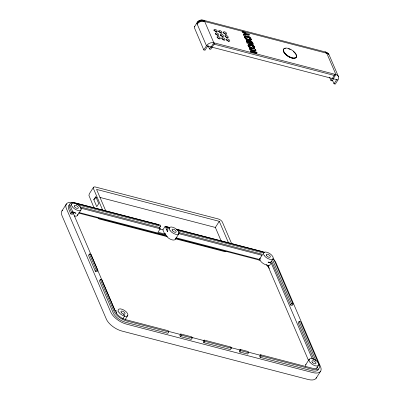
<?xml version="1.0" encoding="UTF-8"?>
<svg xmlns="http://www.w3.org/2000/svg" width="400" height="400" viewBox="0 0 400 400"><rect width="100%" height="100%" fill="white"/><g stroke="black" fill="none" stroke-linecap="round" stroke-linejoin="round"><path stroke-width="0.6" d="M245.8 36.46L245.465 36.99C247.265 36.8 249.915 37.675 250.255 39.68L250.59 39.15C250.24 37.15 247.385 36.04 245.605 36.59L245.51 36.78C245.87 38.78 248.705 39.865 250.49 39.335L250.59 39.15M254.035 47.61C252.25 48.145 249.415 47.055 249.055 45.055L249.155 44.87C250.935 44.315 253.785 45.425 254.14 47.43L253.8 47.955M332.575 80.425L334.02 83.795L335.27 84.12L337.945 79.95L206.465 45.75L197.205 24.145L197.1 22.695L197.5 22.19A5.59 4.85 53.7 0 1 200.69 20.24L202.03 20.28L204.7 21.495L326.785 53.255L327.61 52.945L327.655 53.265M246.41 41.345C246.64 39.365 248.875 40.69 249.52 41.645L249.79 40.995C251.605 40.605 252.86 42.535 253.26 44.05L252.92 44.58L247.07 43.06L246.41 41.345L247.105 40.29M250.13 41.745L250.04 42.075C253.24 45.695 252.675 40.96 250.13 41.745L249.79 42.275L250.405 41.58M325.235 52.045A5.615 2.55 -73.1 0 1 326.47 52.52L326.79 53.115L327.085 52.595M244.485 36.9L245.17 35.875C256.21 36.095 249.185 46.17 244.485 36.9L245.17 35.875M244.935 36.085C244.74 38.795 248.88 40.92 251.165 39.84M248.035 45.175C249.5 42.28 255.08 45.375 254.71 48.12L254.13 48.855C251.735 49.345 248.445 47.75 248.035 45.175L248.715 44.15M248.48 44.365C248.3 47.08 252.1 48.84 254.47 48.325M250.825 40.37L251.265 39.21M254.13 48.855L254.485 48.365M316.985 368.135L317.57 367.06L316.96 367.995A5.61 2.64 32.6 0 1 316.705 368.33M61.96 210.905L66.41 203.955M71.505 204.63A5.61 2.64 32.6 0 0 70.97 207.565L73.235 212.95L72.345 214.34L70.78 213.935L71.67 212.545L69.64 207.81A11.225 5.28 32.6 0 1 75.99 203.15L160.08 225.025L160.59 226.21L159.7 227.6L160.205 228.785L157.98 232.26L164.67 234L165.115 233.305L165.945 235.23A5.61 2.64 32.6 0 0 171.69 239.735A5.61 2.64 32.6 0 0 175.485 238.245M194.425 26.87L197.1 22.695A5.59 4.915 22.7 0 1 200.41 20.585C201.21 19.845 206.61 21.9 203.34 21.195A5.615 4.25 -19.3 0 0 197.205 24.145M93.345 187.52L89.33 193.79L88.93 195.455L94.03 207.86M77.52 215.33L81.08 209.765M93.78 199.685L95.745 196.61L98.73 203.57L96.76 206.645L93.78 199.685L96.405 197.29M207.715 46.075L205.045 50.245L203.795 49.92L206.465 45.75A5.61 4.07 -23.2 0 1 213.83 42.8L335.92 74.56A5.61 4.07 -23.2 0 1 337.945 79.95M214.77 43.045L210.765 49.3L209.51 48.975L210.845 46.89M211.16 46.97L213.83 42.8L204.7 21.495M89.425 253.97L88.535 255.36L95.385 271.34L96.95 271.75L97.84 270.355L90.99 254.38L89.425 253.97L96.275 269.95L97.84 270.355M242.505 31.09L242.755 31.67L245.925 33.595L243.775 34.055L243.44 34.585L243.745 35.3L246.52 34.71L248.965 35.345L249.3 34.82L249.03 34.19L246.575 33.55L242.505 31.09L242.165 31.615L242.415 32.2L245.06 33.8M242.415 32.2L242.755 31.67M243.745 35.3L244.085 34.775L246.86 34.185L249.3 34.82M244.5 37.26L244.84 36.73M244.64 37.69L244.98 37.16M95.385 271.34L96.275 269.95M244.885 38.15L245.22 37.625M245.745 36.92L246.085 36.39M246.115 36.91L246.45 36.38M245.21 38.59L245.55 38.065M246.56 36.965L246.9 36.435M245.625 39.01L245.965 38.485M247.09 37.08L247.43 36.555M246.12 39.415L246.46 38.885M247.655 37.25L247.995 36.72M246.68 39.775L247.02 39.25M248.175 37.445L248.515 36.92M248.65 37.67L248.985 37.145M247.28 40.09L247.615 39.56M249.075 37.925L249.41 37.4M246.58 41.91L246.93 40.345M247.915 40.35L248.255 39.82M249.445 38.205L249.78 37.675M247.735 41.005L247.4 41.53L249.025 42.44L249.365 41.91L247.735 41.005L247.765 42.07L249.71 42.575L249.365 41.91M247.75 41.565L248.085 41.04M249.75 38.5L250.09 37.975M248.595 40.555L248.93 40.03M247.07 43.06L247.41 42.53L246.915 41.38M249.99 38.815L250.33 38.285M248.235 41.755L248.575 41.225M250.17 39.145L250.51 38.615M249.24 40.695L249.575 40.165M250.26 39.44L250.6 38.91M248.67 42.05L249.005 41.525M249.785 40.74L250.125 40.215M249.79 40.995L249.245 41.77L249.805 41.435M250.235 40.705L250.57 40.175M250.585 40.575L251.275 39.56M248.05 45.535L248.385 45.005M250.07 42.11L250.605 41.575M248.145 44.89L249.06 44.02M249.825 43.065L250.16 42.535M250.265 42.105L250.845 41.615M248.185 45.965L248.525 45.44M250.51 42.145L251.13 41.71M249.35 44.74L249.01 45.265C250.805 45.075 253.14 45.9 253.805 47.715M248.43 46.425L248.77 45.9M250.79 42.24L251.045 42.37L251.385 41.845M249.295 45.195L249.635 44.665M252.045 42.565L251.705 43.09L251.275 42.54L251.615 42.01M249.66 45.185L250 44.66M248.76 46.87L249.1 46.34M251.48 42.745L251.82 42.215M250.11 45.24L250.445 44.715M100.335 279.42L99.445 280.81L113.14 312.765A11.225 5.28 32.6 0 0 125.575 322.31L167.835 333.305L168.725 331.915L168.22 330.73L125.96 319.74A9.355 4.4 32.6 0 1 115.595 311.785L101.9 279.825L100.335 279.42L114.03 311.375A11.225 5.28 32.6 0 0 126.465 320.92L168.725 331.915M249.17 47.29L249.51 46.76M250.64 45.36L250.975 44.83M249.67 47.69L250.005 47.16M251.205 45.525L251.54 45M253.98 51.68L255.59 50.81L255.93 50.28L255.59 49.485L253.405 50.73L249.87 48.27L249.53 48.8L249.8 49.43L252.535 51.335M250.225 48.055L250.565 47.525M251.725 45.725L252.06 45.195M249.8 49.43L250.14 48.9L249.87 48.27M252.195 45.95L252.535 45.42M250.825 48.365L251.165 47.835M252.62 46.205L252.96 45.675M251.465 48.625L251.8 48.095M252.99 46.48L253.33 45.955M253.35 46.245L253.685 45.72M253.295 46.775L253.635 46.25M250.905 50.69L250.57 51.22L250.82 51.81L256.67 53.33L257.01 52.805L256.755 52.215L250.905 50.69L251.16 51.28L257.01 52.805M252.14 48.835L252.48 48.305M253.76 46.67L254.1 46.145M253.54 47.09L253.88 46.56M250.82 51.81L251.16 51.28M252.785 48.97L253.125 48.44M253.715 47.42L254.055 46.895M253.495 48.265L254.145 47.19M253.335 49.02L253.67 48.49M253.78 48.98L254.12 48.45M254.37 48.645L254.825 47.84M255.59 49.485L253.5 51.01M164.67 234L162.895 229.855L165.12 226.38L169.815 227.605M169.795 227.55L166.77 226.765L165.88 228.155L165.12 226.38M168.005 230.11A5.61 2.64 32.6 0 0 167.5 231.86L166.39 229.34L167.28 227.95L166.77 226.765M122.74 318.945L124.52 316.165L123.635 314.095M175.37 239.205L178.93 233.64M125.205 319.56L127.795 315.515M221.195 241.05L215.36 227.445L219.28 221.33L96.565 189.41L105.8 210.95M333.56 78.81L332.225 80.895L330.975 80.57L334.98 74.315M333.245 78.73L335.92 74.56L326.785 53.255M334.02 83.795L336.69 79.625M180.74 333.99L179.85 335.38L180.36 336.56L191.315 339.415L192.205 338.02L191.695 336.84L180.74 333.99L181.25 335.17L192.205 338.02M180.36 336.56L181.25 335.17M204.22 340.095L203.33 341.485L203.835 342.67L230.445 349.59L231.335 348.2L230.83 347.02L204.22 340.095L204.725 341.28L231.335 348.2M203.835 342.67L204.725 341.28M176.03 237.765L259.335 259.435L262.005 255.265A5.61 2.64 32.6 0 1 262.17 255.135M308.665 360.79L268.02 266.225L268.61 265.3M273.285 258.835A11.225 5.28 32.6 0 1 274.685 261.15L293.075 304.055L292.185 305.445L290.62 305.035L271.455 260.74A5.61 2.64 32.6 0 1 268.04 262.095L271.17 262.905L269.39 265.69L266.26 264.875A5.61 2.64 32.6 0 1 261.075 261.655A5.61 2.64 32.6 0 1 260.225 258.045M240.22 349.46L239.33 350.85L239.835 352.035L247.66 354.07L248.55 352.68L248.045 351.495L240.22 349.46L240.725 350.645L248.55 352.68M239.835 352.035L240.725 350.645M290.62 305.035L291.51 303.645L272.345 259.35M317.975 365.62A5.61 2.64 32.6 0 1 317.865 366.58L317.85 366.605A9.355 4.4 32.6 0 1 312.22 368.19L260.565 354.755L259.675 356.145L260.185 357.325L311.835 370.765A11.225 5.28 32.6 0 0 318.54 369.065M260.185 357.325L261.075 355.935L260.565 354.755M261.075 355.935L312.725 369.375A11.225 5.28 32.6 0 0 319.075 364.715L300.685 321.81L299.12 321.4L298.23 322.79L314.19 360.035M305.715 364.755L309.275 359.195M316.075 378.3L320.525 371.35M246.475 40.98L246.995 40.82M255.93 50.28L253.785 51.44L250.14 48.9M197.5 22.19L198.185 21.9A5.59 4.46 77.8 0 1 201.155 20.04L203.505 20.625L204.39 21.38M248.725 44.55L249.17 44.51M326.055 52.325L326.53 52.315L326.975 53.14L328.065 53.345L328.33 53.86M326.975 53.14L328.425 53.77L328.865 54.485M203.34 20.215L325.91 52.1M247.41 42.53L253.26 44.05M214.06 44.155L334.265 75.425M99.905 197.415L215.36 227.445M176.44 229.28L262.25 251.605A11.225 5.28 32.6 0 1 264.785 252.48M103.19 210.27L158.43 224.64L158.675 225.215M176.27 229.28L260.6 251.22A14.03 6.6 32.6 0 1 264.41 252.595M76.495 204.335L160.59 226.21M167.28 227.95L169.38 228.495M177.59 230.63L263.665 253.055M79.81 206.82L159.7 227.6M166.39 229.34L167.965 229.75M178.51 232.495L262.775 254.445M80.32 208.005L160.205 228.785M178.7 233.595L262.005 255.265M159.55 228.985L162.895 229.855M78.855 212.485L164.225 234.695L165.04 234.545A5.61 2.64 32.6 0 1 165.84 234.05M78.86 213.105L166.55 235.915M175.62 238.275L256.655 259.355A12.16 5.72 32.6 0 1 259.96 260.55M167.555 236.745L99.66 219.085A2.785 2.02 -23.2 0 1 98.4 218.05M175.415 238.79L223.97 251.42A2.785 2.02 -23.2 0 0 226.005 251.245M71.67 212.545L73.235 212.95M291.51 303.645L293.075 304.055M168.265 331.315L180.91 334.6M191.14 337.265L204.31 340.69M230.55 347.515L240.14 350.01M247.955 352.045L260.58 355.33M117.155 311.19L115 310.62L110.69 300.56M249.895 47.325L250.32 47.58M248.285 41.335L248.75 41.71M204.49 21.305L204.05 20.675A5.615 3.08 -77.9 0 0 202.535 20.125M326.79 53.115L327.855 53.585A5.615 3.88 -26.7 0 1 329.225 55.11L338.455 76.645M329.5 77.14L330.975 80.57M243.775 34.055L244.085 34.775M208.055 45.575L209.51 48.975M203.795 49.92L194.33 27.555A5.25 2.47 32.6 0 1 194.83 26.36M299.12 321.4L316.035 360.875M271.17 262.905L312.345 358.98M231.64 243.685L222.41 222.145A3.74 1.76 32.6 0 0 218.265 218.96L95.55 187.04A3.74 1.76 32.6 0 0 93.435 188.595L102.67 210.135L74.34 202.765A14.03 6.6 32.6 0 0 66.405 208.59L110.79 312.155A14.03 6.6 32.6 0 0 126.335 324.085L312.595 372.54A14.03 6.6 32.6 0 0 320.53 366.715L276.14 263.15A14.03 6.6 32.6 0 0 273.135 258.785M219.28 221.33L228.51 242.87M110.445 299.99L72.895 212.38L76.025 213.195A5.61 2.64 32.6 0 1 72.74 211.64M70.78 213.935L68.75 209.2A11.225 5.28 32.6 0 1 69.35 204.895M77.635 214.37A5.61 2.64 32.6 0 1 74.245 215.975M116.285 313.185A5.61 2.64 32.6 0 1 116.87 311.985M305.545 366.185A5.61 2.64 32.6 0 1 306.05 364.44M268.665 265.565A5.61 2.64 32.6 0 1 268.02 266.225M259.335 259.435A5.61 2.64 32.6 0 1 260.28 259.01M62.7 210.16A14.03 6.6 32.6 0 0 61.95 215.54L106.34 319.11A14.03 6.6 32.6 0 0 121.885 331.04L308.145 379.49A14.03 6.6 32.6 0 0 316.53 377.365M266.245 264.665A12.16 5.72 32.6 0 1 269.485 268.455M295.74 54.195A7.475 3.515 32.6 0 1 290.37 57.525A7.475 3.515 32.6 0 1 283.625 49.21M284.37 48.61A7.475 3.515 32.6 0 1 285.49 48.33M288.525 48.785A7.475 3.515 32.6 0 1 290.235 49.49M218.435 31.66A1.87 0.88 32.6 0 1 221.225 33.295M220.285 35.19A1.87 0.88 32.6 0 1 222.56 36.525M221.805 38.74A1.87 0.88 32.6 0 1 224.085 40.075M223.46 32.86A1.87 0.88 32.6 0 1 225.92 34.515M215.265 33.99A1.87 0.88 32.6 0 1 217.865 35.305M224.98 36.41A1.87 0.88 32.6 0 1 227.255 37.75M197 23.385A5.59 4.64 -4.7 0 1 200.345 21.055L201.8 20.83L204.26 21.215L202.77 20.12L201.785 20A5.59 3.76 -86.4 0 0 200.8 20.265M213.74 30.44A1.87 0.88 32.6 0 1 216.53 32.075M217.11 37.52A1.87 0.88 32.6 0 1 219.385 38.855M226.505 39.965A1.87 0.88 32.6 0 1 228.78 41.3M296.395 56.015A7.485 3.52 32.6 0 1 292.015 58.09L290.335 57.535A7.485 3.52 32.6 0 1 283.625 51.805L283.27 50.62A7.485 3.52 32.6 0 1 284.84 48.425M293.435 51.61A7.485 3.52 32.6 0 1 295.27 53.545M72.325 206.845A5.61 2.64 32.6 0 0 80.815 210.13A5.61 2.64 32.6 0 0 75.715 203.625A5.61 2.64 32.6 0 0 72.325 206.845M74.635 206.855A2.34 1.1 32.6 0 0 78.175 208.225A2.34 1.1 32.6 0 0 76.05 205.515A2.34 1.1 32.6 0 0 74.635 206.855M309.995 362.265A5.61 2.64 32.6 0 0 318.485 365.55A5.61 2.64 32.6 0 0 313.39 359.045A5.61 2.64 32.6 0 0 309.995 362.265M121.35 312.605A2.34 1.1 32.6 0 0 124.89 313.975A2.34 1.1 32.6 0 0 122.765 311.265A2.34 1.1 32.6 0 0 121.35 312.605M312.305 362.28A2.34 1.1 32.6 0 0 315.845 363.645A2.34 1.1 32.6 0 0 313.72 360.935A2.34 1.1 32.6 0 0 312.305 362.28M264.335 255.74A5.61 2.64 32.6 0 0 272.83 259.025A5.61 2.64 32.6 0 0 267.73 252.52A5.61 2.64 32.6 0 0 264.335 255.74M119.04 312.59A5.61 2.64 32.6 0 0 127.53 315.875A5.61 2.64 32.6 0 0 122.43 309.375A5.61 2.64 32.6 0 0 119.04 312.59M172.48 230.73A2.34 1.1 32.6 0 0 176.02 232.1A2.34 1.1 32.6 0 0 173.895 229.39A2.34 1.1 32.6 0 0 172.48 230.73M170.17 230.72A5.61 2.64 32.6 0 0 178.665 234.005A5.61 2.64 32.6 0 0 173.565 227.5A5.61 2.64 32.6 0 0 170.17 230.72M266.65 255.75A2.34 1.1 32.6 0 0 270.185 257.12A2.34 1.1 32.6 0 0 268.065 254.41A2.34 1.1 32.6 0 0 266.65 255.75M285.15 53.465A7.475 3.515 32.6 0 0 296.295 57.14A7.475 3.515 32.6 0 0 288.705 48.51A7.475 3.515 32.6 0 0 285.15 53.465M215.815 34.02A1.87 0.88 32.6 0 0 218.665 35.23A1.87 0.88 32.6 0 0 217.11 33.07A1.87 0.88 32.6 0 0 215.815 34.02M218.99 31.69A1.87 0.88 32.6 0 0 221.835 32.9A1.87 0.88 32.6 0 0 220.285 30.74A1.87 0.88 32.6 0 0 218.99 31.69M220.51 35.24A1.87 0.88 32.6 0 0 223.36 36.45A1.87 0.88 32.6 0 0 221.81 34.29A1.87 0.88 32.6 0 0 220.51 35.24M222.035 38.79A1.87 0.88 32.6 0 0 224.88 40.005A1.87 0.88 32.6 0 0 223.33 37.84A1.87 0.88 32.6 0 0 222.035 38.79M223.685 32.91A1.87 0.88 32.6 0 0 226.53 34.12A1.87 0.88 32.6 0 0 224.98 31.96A1.87 0.88 32.6 0 0 223.685 32.91M214.295 30.47A1.87 0.88 32.6 0 0 217.14 31.68A1.87 0.88 32.6 0 0 215.59 29.515A1.87 0.88 32.6 0 0 214.295 30.47M225.21 36.46A1.87 0.88 32.6 0 0 228.055 37.675A1.87 0.88 32.6 0 0 226.505 35.51A1.87 0.88 32.6 0 0 225.21 36.46M217.34 37.57A1.87 0.88 32.6 0 0 220.185 38.78A1.87 0.88 32.6 0 0 218.635 36.62A1.87 0.88 32.6 0 0 217.34 37.57M226.73 40.01A1.87 0.88 32.6 0 0 229.575 41.225A1.87 0.88 32.6 0 0 228.025 39.06A1.87 0.88 32.6 0 0 226.73 40.01"/></g></svg>
